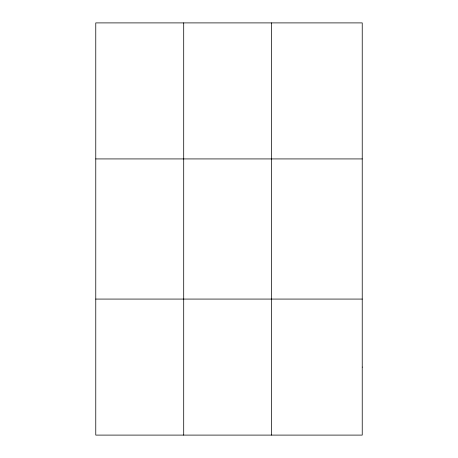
<?xml version="1.0" encoding="UTF-8"?>
<svg xmlns="http://www.w3.org/2000/svg" width="458" height="458" viewBox="0 0 458 458"><rect width="100%" height="100%" fill="white"/><g stroke="black" fill="none" stroke-linecap="round" stroke-linejoin="round"><path stroke-width="0.69" d="M183.704 435.1L183.704 22.9M271.634 435.1L271.634 22.9M95.768 158.926L362.232 158.926M95.768 299.074L362.232 299.074M362.232 367.087L362.232 435.1L95.768 435.1L95.768 22.9L362.232 22.9L362.232 367.087"/></g></svg>
